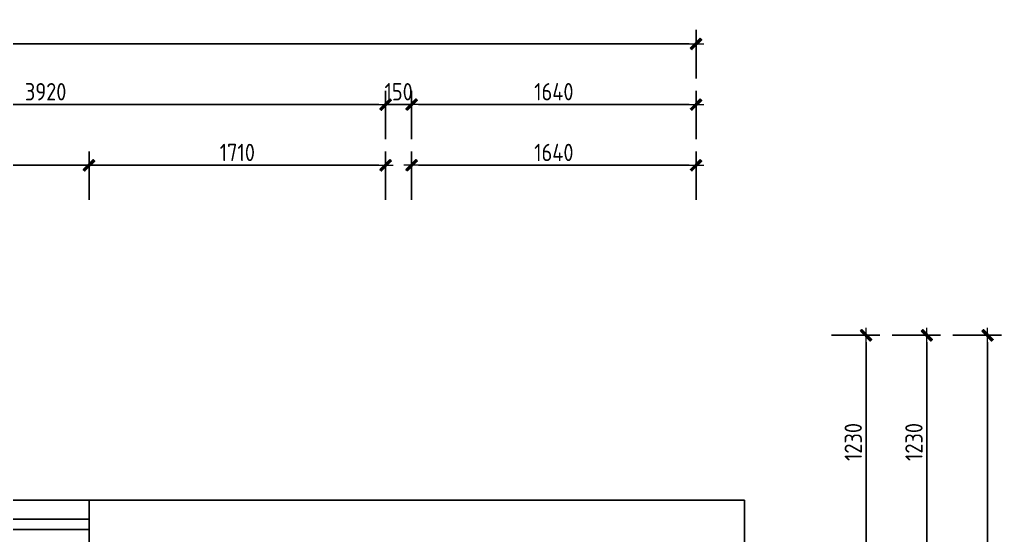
# Model space of a CAD drawing. Header units: millimetres. Extents: x -58733 to 427521, y -235734 to 553534.
# Drawn here: x 100043 to 105703, y 475911 to 478884 of the extents above; entities that cross this region are included whole.
import ezdxf

# ---------------------------------------------------------------- set-up
doc = ezdxf.new("R2010")
doc.units = ezdxf.units.MM
doc.layers.add('01.墙体', color=7, linetype='Continuous')
doc.styles.add('CCD_DIM', font='ARCHS.SHX')
doc.dimstyles.new('副本 海龍1：30', dxfattribs={"dimscale": 40, "dimtxt": 2.5, "dimasz": 1, "dimexe": 2, "dimexo": 2, "dimgap": 0.6, "dimtad": 1, "dimdec": 0, "dimrnd": 5, "dimdsep": 46, "dimtxsty": 'CCD_DIM', "dimblk": 'WS-cj', "dimcen": 1, "dimclrd": 251, "dimclre": 251, "dimclrt": 1, "dimadec": 0, "dimazin": 2, "dimtfac": 1, "dimtdec": 0, "dimtix": 1, "dimtmove": 2, "dimatfit": 3, "dimldrblk": 'CCD_Leader_Arrow', "dimfxl": 5, "dimfxlon": 1, "dimtolj": 1, "dimarcsym": 0})

# ---------------------------------------------------------------- blocks, each defined once
blk = doc.blocks.new('WS-cj')
blk.add_hatch(color=1).paths.add_polyline_path([(0.59, 0.82), (-0.82, -0.59), (-0.59, -0.82), (0.82, 0.59)])
at = {"color": 1, "linetype": 'ByBlock', "lineweight": 0}
for p, q in [((-1.1, 0), (0, 0)), ((0, 0), (1.1, 0))]:
    blk.add_line(p, q, dxfattribs=at)
at = {"color": 1}
blk.add_lwpolyline([(0.59, 0.82), (-0.82, -0.59), (-0.59, -0.82), (0.82, 0.59)], close=True, dxfattribs=at)
blk = doc.blocks.new('*D527')
at = {"layer": '01.墙体', "color": 251, "lineweight": -2}
for p, q in [((99313, 477844.5), (99313, 478124.5)), ((100443, 477844.5), (100443, 478124.5)), ((99353, 478044.5), (100403, 478044.5))]:
    blk.add_line(p, q, dxfattribs=at)
at = {"layer": 'Defpoints', "color": 0}
for p in [(100443, 478044.5), (99313, 477694.5), (100443, 477694.5)]:
    blk.add_point(p, dxfattribs=at)
at = {"layer": '01.墙体', "color": 251, "lineweight": -2, "xscale": 40, "yscale": 40, "zscale": 40, "rotation": 180}
blk.add_blockref('WS-cj', (99313, 478044.5), dxfattribs=at)
at = {"layer": '01.墙体', "color": 251, "lineweight": -2, "xscale": 40, "yscale": 40, "zscale": 40}
blk.add_blockref('WS-cj', (100443, 478044.5), dxfattribs=at)
at = {"layer": '01.墙体', "color": 1, "insert": (99878, 478118.5), "char_height": 100, "attachment_point": 5, "style": 'CCD_DIM'}
blk.add_mtext('\\A1;1130', dxfattribs=at)
blk = doc.blocks.new('CCD_Leader_Arrow')
at = {"color": 1, "linetype": 'ByBlock'}
blk.add_line((0, 0), (-1, 0), dxfattribs=at)
for points in [[(-0.86, 0.67), (-0.6, 0.85), (-0.24, 0), (0, 0)], [(-0.86, -0.67), (-0.6, -0.85), (-0.24, 0), (0, 0)]]:
    blk.add_solid(points, dxfattribs=at)
blk = doc.blocks.new('*D528')
at = {"layer": '01.墙体', "color": 251, "lineweight": -2}
for p, q in [((100443, 477844.5), (100443, 478124.5)), ((102153, 477844.5), (102153, 478124.5)), ((100483, 478044.5), (102113, 478044.5))]:
    blk.add_line(p, q, dxfattribs=at)
at = {"layer": 'Defpoints', "color": 0}
for p in [(102153, 478044.5), (100443, 477694.5), (102153, 477694.5)]:
    blk.add_point(p, dxfattribs=at)
at = {"layer": '01.墙体', "color": 251, "lineweight": -2, "xscale": 40, "yscale": 40, "zscale": 40, "rotation": 180}
blk.add_blockref('WS-cj', (100443, 478044.5), dxfattribs=at)
at = {"layer": '01.墙体', "color": 251, "lineweight": -2, "xscale": 40, "yscale": 40, "zscale": 40}
blk.add_blockref('WS-cj', (102153, 478044.5), dxfattribs=at)
at = {"layer": '01.墙体', "color": 1, "insert": (101298, 478118.5), "char_height": 100, "attachment_point": 5, "style": 'CCD_DIM'}
blk.add_mtext('\\A1;1710', dxfattribs=at)
blk = doc.blocks.new('*D529')
at = {"layer": '01.墙体', "color": 251, "lineweight": -2}
for p, q in [((102153, 478194.5), (102153, 478474.5)), ((102303, 478194.5), (102303, 478474.5)), ((102113, 478394.5), (102073, 478394.5)), ((102153, 478394.5), (102303, 478394.5)), ((102343, 478394.5), (102383, 478394.5))]:
    blk.add_line(p, q, dxfattribs=at)
at = {"layer": 'Defpoints', "color": 0}
for p in [(102303, 478394.5), (102153, 477694.5), (102303, 477694.5)]:
    blk.add_point(p, dxfattribs=at)
at = {"layer": '01.墙体', "color": 251, "lineweight": -2, "xscale": 40, "yscale": 40, "zscale": 40}
blk.add_blockref('WS-cj', (102153, 478394.5), dxfattribs=at)
at = {"layer": '01.墙体', "color": 251, "lineweight": -2, "xscale": 40, "yscale": 40, "zscale": 40, "rotation": 180}
blk.add_blockref('WS-cj', (102303, 478394.5), dxfattribs=at)
at = {"layer": '01.墙体', "color": 1, "insert": (102228, 478468.5), "char_height": 100, "attachment_point": 5, "style": 'CCD_DIM'}
blk.add_mtext('\\A1;150', dxfattribs=at)
blk = doc.blocks.new('*D530')
at = {"layer": '01.墙体', "color": 251, "lineweight": -2}
for p, q in [((102303, 477844.5), (102303, 478124.5)), ((103943, 477844.5), (103943, 478124.5)), ((102343, 478044.5), (103903, 478044.5))]:
    blk.add_line(p, q, dxfattribs=at)
at = {"layer": 'Defpoints', "color": 0}
for p in [(103943, 478044.5), (102303, 477694.5), (103943, 477694.5)]:
    blk.add_point(p, dxfattribs=at)
at = {"layer": '01.墙体', "color": 251, "lineweight": -2, "xscale": 40, "yscale": 40, "zscale": 40, "rotation": 180}
blk.add_blockref('WS-cj', (102303, 478044.5), dxfattribs=at)
at = {"layer": '01.墙体', "color": 251, "lineweight": -2, "xscale": 40, "yscale": 40, "zscale": 40}
blk.add_blockref('WS-cj', (103943, 478044.5), dxfattribs=at)
at = {"layer": '01.墙体', "color": 1, "insert": (103123, 478118.5), "char_height": 100, "attachment_point": 5, "style": 'CCD_DIM'}
blk.add_mtext('\\A1;1640', dxfattribs=at)
blk = doc.blocks.new('*D531')
at = {"layer": '01.墙体', "color": 251, "lineweight": -2}
for p, q in [((98233, 478194.5), (98233, 478474.5)), ((102153, 478194.5), (102153, 478474.5)), ((102113, 478394.5), (98273, 478394.5))]:
    blk.add_line(p, q, dxfattribs=at)
at = {"layer": 'Defpoints', "color": 0}
for p in [(98233, 478394.5), (98233, 477694.5), (102153, 477694.5)]:
    blk.add_point(p, dxfattribs=at)
at = {"layer": '01.墙体', "color": 251, "lineweight": -2, "xscale": 40, "yscale": 40, "zscale": 40, "rotation": 180}
blk.add_blockref('WS-cj', (98233, 478394.5), dxfattribs=at)
at = {"layer": '01.墙体', "color": 251, "lineweight": -2, "xscale": 40, "yscale": 40, "zscale": 40}
blk.add_blockref('WS-cj', (102153, 478394.5), dxfattribs=at)
at = {"layer": '01.墙体', "color": 1, "insert": (100193, 478468.5), "char_height": 100, "attachment_point": 5, "style": 'CCD_DIM'}
blk.add_mtext('\\A1;3920', dxfattribs=at)
blk = doc.blocks.new('*D537')
at = {"layer": '01.墙体', "color": 251, "lineweight": -2}
for p, q in [((89238.1, 478544.5), (89238.1, 478824.5)), ((103943, 478544.5), (103943, 478824.5)), ((89278.1, 478744.5), (103903, 478744.5))]:
    blk.add_line(p, q, dxfattribs=at)
at = {"layer": 'Defpoints', "color": 0}
for p in [(103943, 478744.5), (89238.1, 477694.5), (103943, 477694.5)]:
    blk.add_point(p, dxfattribs=at)
at = {"layer": '01.墙体', "color": 251, "lineweight": -2, "xscale": 40, "yscale": 40, "zscale": 40, "rotation": 180}
blk.add_blockref('WS-cj', (89238.1, 478744.5), dxfattribs=at)
at = {"layer": '01.墙体', "color": 251, "lineweight": -2, "xscale": 40, "yscale": 40, "zscale": 40}
blk.add_blockref('WS-cj', (103943, 478744.5), dxfattribs=at)
at = {"layer": '01.墙体', "color": 1, "insert": (96590.6, 478818.5), "char_height": 100, "attachment_point": 5, "style": 'CCD_DIM'}
blk.add_mtext('\\A1;14705', dxfattribs=at)
blk = doc.blocks.new('*D512')
at = {"layer": '01.墙体', "color": 251, "lineweight": -2}
for p, q in [((104723, 477064.5), (105003, 477064.5)), ((104923, 475874.5), (104923, 477024.5)), ((104723, 475834.5), (105003, 475834.5))]:
    blk.add_line(p, q, dxfattribs=at)
at = {"layer": 'Defpoints', "color": 0}
for p in [(104573, 477064.5), (104923, 477064.5), (104573, 475834.5)]:
    blk.add_point(p, dxfattribs=at)
at = {"layer": '01.墙体', "color": 251, "lineweight": -2, "xscale": 40, "yscale": 40, "zscale": 40}
for p, rotation in [((104923, 477064.5), 90), ((104923, 475834.5), 270)]:
    blk.add_blockref('WS-cj', p, dxfattribs=dict(at, rotation=rotation))
at = {"layer": '01.墙体', "color": 1, "insert": (104849, 476449.5), "char_height": 100, "attachment_point": 5, "rotation": 90, "style": 'CCD_DIM'}
blk.add_mtext('\\A1;1230', dxfattribs=at)
blk = doc.blocks.new('*D513')
at = {"layer": '01.墙体', "color": 251, "lineweight": -2}
for p, q in [((105073, 477064.5), (105353, 477064.5)), ((105273, 477024.5), (105273, 475874.5)), ((105073, 475834.5), (105353, 475834.5))]:
    blk.add_line(p, q, dxfattribs=at)
at = {"layer": 'Defpoints', "color": 0}
for p in [(104573, 477064.5), (104573, 475834.5), (105273, 475834.5)]:
    blk.add_point(p, dxfattribs=at)
at = {"layer": '01.墙体', "color": 251, "lineweight": -2, "xscale": 40, "yscale": 40, "zscale": 40}
for p, rotation in [((105273, 477064.5), 90), ((105273, 475834.5), 270)]:
    blk.add_blockref('WS-cj', p, dxfattribs=dict(at, rotation=rotation))
at = {"layer": '01.墙体', "color": 1, "insert": (105199, 476449.5), "char_height": 100, "attachment_point": 5, "rotation": 90, "style": 'CCD_DIM'}
blk.add_mtext('\\A1;1230', dxfattribs=at)
blk = doc.blocks.new('*D520')
at = {"layer": '01.墙体', "color": 251, "lineweight": -2}
for p, q in [((105423, 477064.5), (105703, 477064.5)), ((105623, 466254.5), (105623, 477024.5)), ((105423, 466214.5), (105703, 466214.5))]:
    blk.add_line(p, q, dxfattribs=at)
at = {"layer": 'Defpoints', "color": 0}
for p in [(104573, 477064.5), (105623, 477064.5), (104573, 466214.5)]:
    blk.add_point(p, dxfattribs=at)
at = {"layer": '01.墙体', "color": 251, "lineweight": -2, "xscale": 40, "yscale": 40, "zscale": 40}
for p, rotation in [((105623, 477064.5), 90), ((105623, 466214.5), 270)]:
    blk.add_blockref('WS-cj', p, dxfattribs=dict(at, rotation=rotation))
at = {"layer": '01.墙体', "color": 1, "insert": (105549, 471639.5), "char_height": 100, "attachment_point": 5, "rotation": 90, "style": 'CCD_DIM'}
blk.add_mtext('\\A1;10850', dxfattribs=at)
blk = doc.blocks.new('*D521')
at = {"layer": '01.墙体', "color": 251, "lineweight": -2}
for p, q in [((102303, 478194.5), (102303, 478474.5)), ((103943, 478194.5), (103943, 478474.5)), ((102343, 478394.5), (103903, 478394.5))]:
    blk.add_line(p, q, dxfattribs=at)
at = {"layer": 'Defpoints', "color": 0}
for p in [(103943, 478394.5), (102303, 477694.5), (103943, 477694.5)]:
    blk.add_point(p, dxfattribs=at)
at = {"layer": '01.墙体', "color": 251, "lineweight": -2, "xscale": 40, "yscale": 40, "zscale": 40, "rotation": 180}
blk.add_blockref('WS-cj', (102303, 478394.5), dxfattribs=at)
at = {"layer": '01.墙体', "color": 251, "lineweight": -2, "xscale": 40, "yscale": 40, "zscale": 40}
blk.add_blockref('WS-cj', (103943, 478394.5), dxfattribs=at)
at = {"layer": '01.墙体', "color": 1, "insert": (103123, 478468.5), "char_height": 100, "attachment_point": 5, "style": 'CCD_DIM'}
blk.add_mtext('\\A1;1640', dxfattribs=at)

msp = doc.modelspace()

# ---------------------------------------------------------------- linework, layer by layer
at = {"color": 1}
msp.add_line((99313, 476114.5), (100443, 476114.5), dxfattribs=at)
at = {"color": 251}
for p, q in [((99313, 476004.5), (100443, 476004.5)), ((99313, 475944.5), (100443, 475944.5))]:
    msp.add_line(p, q, dxfattribs=at)
at = {"layer": '01.墙体'}
for p, q in [((100443, 476114.5), (104223, 476114.5)), ((100443, 475834.5), (100443, 476114.5)), ((104223, 474814.5), (104223, 476114.5))]:
    msp.add_line(p, q, dxfattribs=at)

# ---------------------------------------------------------------- dimensions: what is measured, and where the dimension line sits
at = {"layer": '01.墙体', "color": 4}
for base, p1, p2, picture, middle in [((103943, 478744.5), (89238.1, 477694.5), (103943, 477694.5), '*D537', (96590.6, 478818.5)), ((98233, 478394.5), (102153, 477694.5), (98233, 477694.5), '*D531', (100193, 478468.5)), ((102303, 478394.5), (102153, 477694.5), (102303, 477694.5), '*D529', (102228, 478468.5)), ((103943, 478394.5), (102303, 477694.5), (103943, 477694.5), '*D521', (103123, 478468.5)), ((100443, 478044.5), (99313, 477694.5), (100443, 477694.5), '*D527', (99878, 478118.5)), ((102153, 478044.5), (100443, 477694.5), (102153, 477694.5), '*D528', (101298, 478118.5)), ((103943, 478044.5), (102303, 477694.5), (103943, 477694.5), '*D530', (103123, 478118.5))]:
    dim = msp.add_linear_dim(base=base, p1=p1, p2=p2, dimstyle='副本 海龍1：30', dxfattribs=at)
    dim.commit()
    dim.dimension.update_dxf_attribs({"geometry": picture, "text_midpoint": middle})
for base, p1, p2, picture, middle in [((104923, 477064.5), (104573, 475834.5), (104573, 477064.5), '*D512', (104849, 476449.5)), ((105273, 475834.5), (104573, 477064.5), (104573, 475834.5), '*D513', (105199, 476449.5)), ((105623, 477064.5), (104573, 466214.5), (104573, 477064.5), '*D520', (105549, 471639.5))]:
    dim = msp.add_linear_dim(base=base, p1=p1, p2=p2, angle=90, dimstyle='副本 海龍1：30', dxfattribs=at)
    dim.commit()
    dim.dimension.update_dxf_attribs({"geometry": picture, "text_midpoint": middle})

doc.saveas('drawing.dxf')
